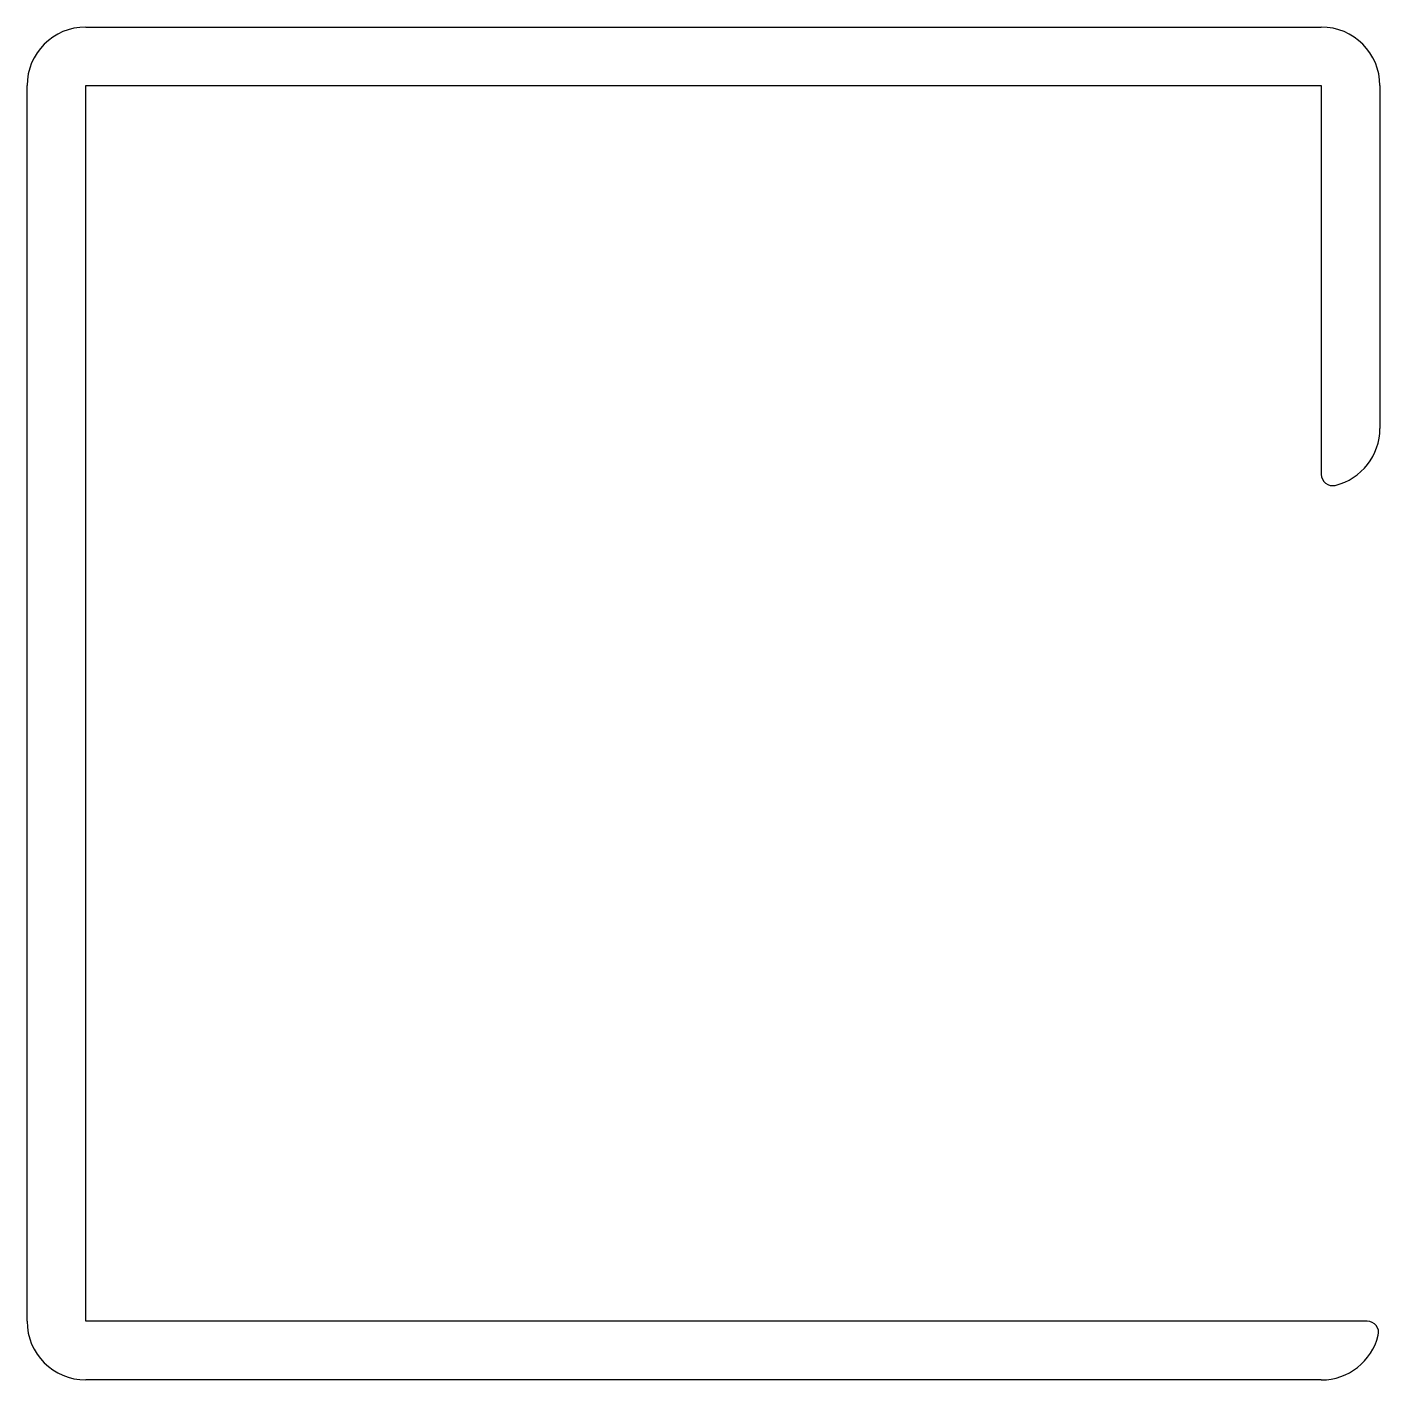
# Model space of a CAD drawing. Extents: x 559.5 to 589.5, y 589.8 to 619.8.
import ezdxf

# ---------------------------------------------------------------- set-up
doc = ezdxf.new("R2010")
doc.units = 0
doc.layers.get('0').update_dxf_attribs({"linetype": 'CONTINUOUS'})

msp = doc.modelspace()

# ---------------------------------------------------------------- linework, layer by layer
for p, q in [((560.803, 619.833), (588.203, 619.833)), ((559.503, 591.133), (559.503, 618.533)), ((560.803, 618.533), (588.203, 618.533)), ((560.803, 591.133), (560.803, 618.533)), ((588.203, 618.533), (588.203, 609.913)), ((589.503, 618.533), (589.503, 610.933)), ((589.223, 591.133), (560.803, 591.133)), ((588.203, 589.833), (560.803, 589.833))]:
    msp.add_line(p, q)
for centre, radius, start, end in [((560.803, 618.533), 1.3, 90, 180), ((588.203, 618.533), 1.3, 0, 90), ((588.203, 610.933), 1.3, 283.7741, 0), ((588.453, 609.913), 0.25, 180, 283.7741), ((560.803, 591.133), 1.3, 180, 270), ((589.223, 590.883), 0.25, 346.2259, 90), ((588.203, 591.133), 1.3, 270, 346.2259)]:
    msp.add_arc(centre, radius, start, end)

doc.saveas('drawing.dxf')
